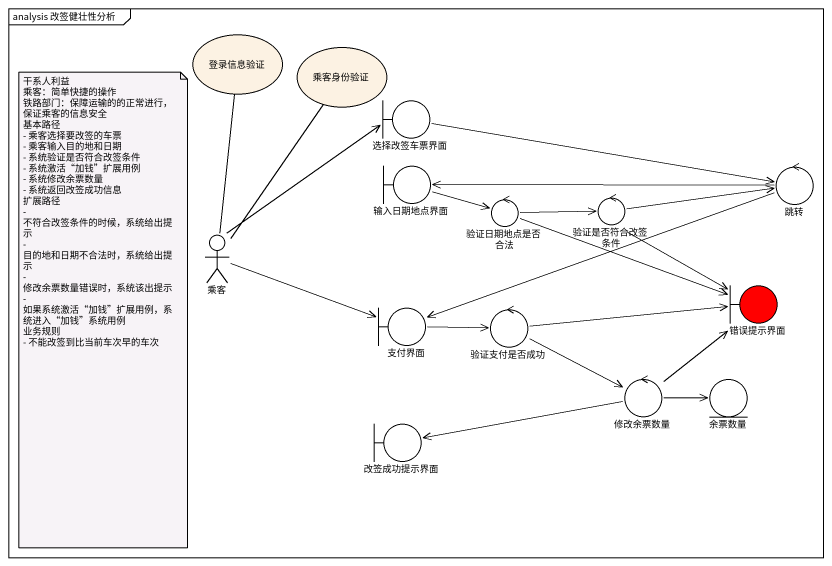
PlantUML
@startuml
mainframe analysis 改签健壮性分析
usecase 登录信息验证
usecase 乘客身份验证
boundary 选择改签车票界面
boundary 输入日期地点界面
control 跳转
control 验证日期地点是否合法
control 验证是否符合改签条件
actor 乘客
boundary 错误提示界面 #FF0000
boundary 支付界面
control 验证支付是否成功
control 修改余票数量
entity 余票数量
boundary 改签成功提示界面
选择改签车票界面 -right-> 跳转
输入日期地点界面 -right-> 验证日期地点是否合法
跳转 -left-> 输入日期地点界面
跳转 -left-> 支付界面
验证日期地点是否合法 -right-> 验证是否符合改签条件
验证日期地点是否合法 -right-> 错误提示界面
验证是否符合改签条件 -right-> 跳转
验证是否符合改签条件 -right-> 错误提示界面
乘客 -up- 登录信息验证
乘客 -up- 乘客身份验证
乘客 -up-> 选择改签车票界面
乘客 -right-> 支付界面
支付界面 -right-> 验证支付是否成功
验证支付是否成功 -right-> 错误提示界面
验证支付是否成功 -right-> 修改余票数量
修改余票数量 -up-> 错误提示界面
修改余票数量 -right-> 余票数量
修改余票数量 -left-> 改签成功提示界面
note as N1
  干系人利益
  乘客：简单快捷的操作
  铁路部门：保障运输的的正常进行，保证乘客的信息安全
  基本路径
  - 乘客选择要改签的车票
  - 乘客输入目的地和日期
  - 系统验证是否符合改签条件
  - 系统激活“加钱”扩展用例
  - 系统修改余票数量
  - 系统返回改签成功信息
  扩展路径
  - 不符合改签条件的时候，系统给出提示
  - 目的地和日期不合法时，系统给出提示
  - 修改余票数量错误时，系统该出提示
  - 如果系统激活“加钱”扩展用例，系统进入“加钱”系统用例
  业务规则
  - 不能改签到比当前车次早的车次
end note
@enduml
